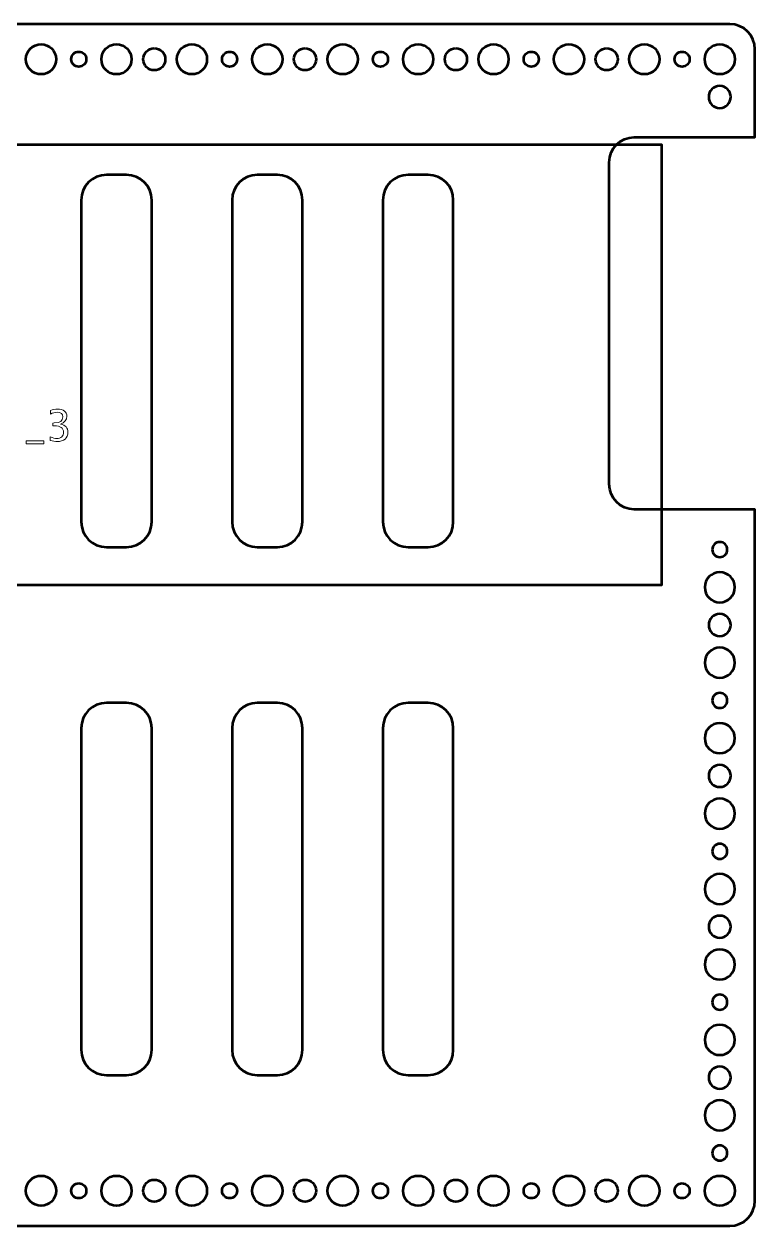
# Model space of a CAD drawing. Header units: centimetres. Extents: x -16.4 to 16.4, y -25.4 to 23.9.
# Drawn here: x 1.91 to 16.45, y 0.05 to 23.95 of the extents above; entities that cross this region are included whole.
import ezdxf

# ---------------------------------------------------------------- set-up
doc = ezdxf.new("R2010")
doc.units = ezdxf.units.CM
doc.header["$MEASUREMENT"] = 0
doc.layers.add('Layer 1', color=7, linetype='Continuous')

msp = doc.modelspace()

# ---------------------------------------------------------------- linework, layer by layer
at = {"layer": 'Layer 1', "lineweight": 53}
for centre, major_axis in [((2.25001, 23.24999), (0, 0.30001)), ((3.75001, 23.24999), (0, 0.30001)), ((4.5, 23.25), (0, 0.22)), ((5.25001, 23.24999), (0, 0.30001)), ((6.75001, 23.24999), (0, 0.30001)), ((7.5, 23.25), (0, 0.22)), ((8.25001, 23.24999), (0, 0.30001)), ((9.75001, 23.24999), (0, 0.30001)), ((10.5, 23.25), (0, 0.22)), ((11.25001, 23.24999), (0, 0.30001)), ((12.75001, 23.24999), (0, 0.30001)), ((13.5, 23.25), (0, 0.22)), ((14.25001, 23.24999), (0, 0.30001)), ((15.75001, 23.24999), (0, 0.30001)), ((3, 23.25), (0, 0.15)), ((6, 23.25), (0, 0.15)), ((9, 23.25), (0, 0.15)), ((12, 23.25), (0, 0.15)), ((15, 23.25), (0, 0.15)), ((2.25001, 0.74999), (0, 0.30001)), ((3.75001, 0.74999), (0, 0.30001)), ((4.5, 0.75), (0, 0.22)), ((5.25001, 0.74999), (0, 0.30001)), ((6.75001, 0.74999), (0, 0.30001)), ((7.5, 0.75), (0, 0.22)), ((8.25001, 0.74999), (0, 0.30001)), ((9.75001, 0.74999), (0, 0.30001)), ((10.5, 0.75), (0, 0.22)), ((11.25001, 0.74999), (0, 0.30001)), ((12.75001, 0.74999), (0, 0.30001)), ((13.5, 0.75), (0, 0.22)), ((14.25001, 0.74999), (0, 0.30001)), ((15.75001, 0.74999), (0, 0.30001)), ((3, 0.75), (0, 0.15)), ((6, 0.75), (0, 0.15)), ((9, 0.75), (0, 0.15)), ((12, 0.75), (0, 0.15)), ((15, 0.75), (0, 0.15))]:
    msp.add_ellipse(centre, major_axis=major_axis, ratio=1, dxfattribs=at)
for points, knots in [([(-16.45, 0.55), (-16.45, 0.55), (-16.45, 12.5), (-16.45, 12.5), (-16.45, 12.5), (-16.45, 12.5), (-14.05, 12.5), (-14.05, 12.5), (-14.05, 12.5), (-13.77386, 12.5), (-13.55, 12.72386), (-13.55, 13), (-13.55, 13), (-13.55, 13), (-13.55, 18.2), (-13.55, 18.2), (-13.55, 18.2), (-13.55, 18.47614), (-13.77386, 18.7), (-14.05, 18.7), (-14.05, 18.7), (-14.05, 18.7), (-16.45, 18.7), (-16.45, 18.7), (-16.45, 18.7), (-16.45, 18.7), (-16.45, 23.45), (-16.45, 23.45), (-16.45, 23.45), (-16.45, 23.72614), (-16.22614, 23.95), (-15.95, 23.95), (-15.95, 23.95), (-15.95, 23.95), (15.95, 23.95), (15.95, 23.95), (15.95, 23.95), (16.22614, 23.95), (16.45, 23.72614), (16.45, 23.45), (16.45, 23.45), (16.45, 23.45), (16.45, 21.7), (16.45, 21.7), (16.45, 21.7), (16.45, 21.7), (14.05, 21.7), (14.05, 21.7), (14.05, 21.7), (13.77386, 21.7), (13.55, 21.47614), (13.55, 21.2), (13.55, 21.2), (13.55, 21.2), (13.55, 14.8), (13.55, 14.8), (13.55, 14.8), (13.55, 14.52386), (13.77386, 14.3), (14.05, 14.3), (14.05, 14.3), (14.05, 14.3), (16.45, 14.3), (16.45, 14.3), (16.45, 14.3), (16.45, 14.3), (16.45, 0.55), (16.45, 0.55), (16.45, 0.55), (16.45, 0.27386), (16.22614, 0.05), (15.95, 0.05), (15.95, 0.05), (15.95, 0.05), (-15.95, 0.05), (-15.95, 0.05), (-15.95, 0.05), (-16.22614, 0.05), (-16.45, 0.27386), (-16.45, 0.55)], [0, 0, 0, 0, 0.04761905, 0.04761905, 0.04761905, 0.04761905, 0.0952381, 0.0952381, 0.0952381, 0.0952381, 0.14285714, 0.14285714, 0.14285714, 0.14285714, 0.19047619, 0.19047619, 0.19047619, 0.19047619, 0.23809524, 0.23809524, 0.23809524, 0.23809524, 0.28571429, 0.28571429, 0.28571429, 0.28571429, 0.33333333, 0.33333333, 0.33333333, 0.33333333, 0.38095238, 0.38095238, 0.38095238, 0.38095238, 0.42857143, 0.42857143, 0.42857143, 0.42857143, 0.47619048, 0.47619048, 0.47619048, 0.47619048, 0.52380952, 0.52380952, 0.52380952, 0.52380952, 0.57142857, 0.57142857, 0.57142857, 0.57142857, 0.61904762, 0.61904762, 0.61904762, 0.61904762, 0.66666667, 0.66666667, 0.66666667, 0.66666667, 0.71428571, 0.71428571, 0.71428571, 0.71428571, 0.76190476, 0.76190476, 0.76190476, 0.76190476, 0.80952381, 0.80952381, 0.80952381, 0.80952381, 0.85714286, 0.85714286, 0.85714286, 0.85714286, 0.9047619, 0.9047619, 0.9047619, 0.9047619, 1, 1, 1, 1]), ([(15.53, 22.5), (15.53, 22.6215), (15.6285, 22.72), (15.75, 22.72), (15.75, 22.72), (15.8715, 22.72), (15.97, 22.6215), (15.97, 22.5), (15.97, 22.5), (15.97, 22.3785), (15.8715, 22.28), (15.75, 22.28), (15.75, 22.28), (15.6285, 22.28), (15.53, 22.3785), (15.53, 22.5)], [0, 0, 0, 0, 0.2, 0.2, 0.2, 0.2, 0.4, 0.4, 0.4, 0.4, 0.6, 0.6, 0.6, 0.6, 1, 1, 1, 1]), ([(3.05, 14.05), (3.05, 14.05), (3.05, 20.45), (3.05, 20.45), (3.05, 20.45), (3.05, 20.72614), (3.27386, 20.95), (3.55, 20.95), (3.55, 20.95), (3.55, 20.95), (3.95, 20.95), (3.95, 20.95), (3.95, 20.95), (4.22614, 20.95), (4.45, 20.72614), (4.45, 20.45), (4.45, 20.45), (4.45, 20.45), (4.45, 14.05), (4.45, 14.05), (4.45, 14.05), (4.45, 13.77386), (4.22614, 13.55), (3.95, 13.55), (3.95, 13.55), (3.95, 13.55), (3.55, 13.55), (3.55, 13.55), (3.55, 13.55), (3.27386, 13.55), (3.05, 13.77386), (3.05, 14.05)], [0, 0, 0, 0, 0.11111111, 0.11111111, 0.11111111, 0.11111111, 0.22222222, 0.22222222, 0.22222222, 0.22222222, 0.33333333, 0.33333333, 0.33333333, 0.33333333, 0.44444444, 0.44444444, 0.44444444, 0.44444444, 0.55555556, 0.55555556, 0.55555556, 0.55555556, 0.66666667, 0.66666667, 0.66666667, 0.66666667, 0.77777778, 0.77777778, 0.77777778, 0.77777778, 1, 1, 1, 1]), ([(6.05, 14.05), (6.05, 14.05), (6.05, 20.45), (6.05, 20.45), (6.05, 20.45), (6.05, 20.72614), (6.27386, 20.95), (6.55, 20.95), (6.55, 20.95), (6.55, 20.95), (6.95, 20.95), (6.95, 20.95), (6.95, 20.95), (7.22614, 20.95), (7.45, 20.72614), (7.45, 20.45), (7.45, 20.45), (7.45, 20.45), (7.45, 14.05), (7.45, 14.05), (7.45, 14.05), (7.45, 13.77386), (7.22614, 13.55), (6.95, 13.55), (6.95, 13.55), (6.95, 13.55), (6.55, 13.55), (6.55, 13.55), (6.55, 13.55), (6.27386, 13.55), (6.05, 13.77386), (6.05, 14.05)], [0, 0, 0, 0, 0.11111111, 0.11111111, 0.11111111, 0.11111111, 0.22222222, 0.22222222, 0.22222222, 0.22222222, 0.33333333, 0.33333333, 0.33333333, 0.33333333, 0.44444444, 0.44444444, 0.44444444, 0.44444444, 0.55555556, 0.55555556, 0.55555556, 0.55555556, 0.66666667, 0.66666667, 0.66666667, 0.66666667, 0.77777778, 0.77777778, 0.77777778, 0.77777778, 1, 1, 1, 1]), ([(9.05, 14.05), (9.05, 14.05), (9.05, 20.45), (9.05, 20.45), (9.05, 20.45), (9.05, 20.72614), (9.27386, 20.95), (9.55, 20.95), (9.55, 20.95), (9.55, 20.95), (9.95, 20.95), (9.95, 20.95), (9.95, 20.95), (10.22614, 20.95), (10.45, 20.72614), (10.45, 20.45), (10.45, 20.45), (10.45, 20.45), (10.45, 14.05), (10.45, 14.05), (10.45, 14.05), (10.45, 13.77386), (10.22614, 13.55), (9.95, 13.55), (9.95, 13.55), (9.95, 13.55), (9.55, 13.55), (9.55, 13.55), (9.55, 13.55), (9.27386, 13.55), (9.05, 13.77386), (9.05, 14.05)], [0, 0, 0, 0, 0.11111111, 0.11111111, 0.11111111, 0.11111111, 0.22222222, 0.22222222, 0.22222222, 0.22222222, 0.33333333, 0.33333333, 0.33333333, 0.33333333, 0.44444444, 0.44444444, 0.44444444, 0.44444444, 0.55555556, 0.55555556, 0.55555556, 0.55555556, 0.66666667, 0.66666667, 0.66666667, 0.66666667, 0.77777778, 0.77777778, 0.77777778, 0.77777778, 1, 1, 1, 1]), ([(15.6, 13.5), (15.6, 13.58284), (15.66716, 13.65), (15.75, 13.65), (15.75, 13.65), (15.83284, 13.65), (15.9, 13.58284), (15.9, 13.5), (15.9, 13.5), (15.9, 13.41716), (15.83284, 13.35), (15.75, 13.35), (15.75, 13.35), (15.66716, 13.35), (15.6, 13.41716), (15.6, 13.5)], [0, 0, 0, 0, 0.2, 0.2, 0.2, 0.2, 0.4, 0.4, 0.4, 0.4, 0.6, 0.6, 0.6, 0.6, 1, 1, 1, 1]), ([(15.45, 12.75), (15.45, 12.91569), (15.58431, 13.05), (15.75, 13.05), (15.75, 13.05), (15.91569, 13.05), (16.05, 12.91569), (16.05, 12.75), (16.05, 12.75), (16.05, 12.58431), (15.91569, 12.45), (15.75, 12.45), (15.75, 12.45), (15.58431, 12.45), (15.45, 12.58431), (15.45, 12.75)], [0, 0, 0, 0, 0.2, 0.2, 0.2, 0.2, 0.4, 0.4, 0.4, 0.4, 0.6, 0.6, 0.6, 0.6, 1, 1, 1, 1]), ([(15.53, 12), (15.53, 12.1215), (15.6285, 12.22), (15.75, 12.22), (15.75, 12.22), (15.8715, 12.22), (15.97, 12.1215), (15.97, 12), (15.97, 12), (15.97, 11.8785), (15.8715, 11.78), (15.75, 11.78), (15.75, 11.78), (15.6285, 11.78), (15.53, 11.8785), (15.53, 12)], [0, 0, 0, 0, 0.2, 0.2, 0.2, 0.2, 0.4, 0.4, 0.4, 0.4, 0.6, 0.6, 0.6, 0.6, 1, 1, 1, 1]), ([(15.45, 11.25), (15.45, 11.41569), (15.58431, 11.55), (15.75, 11.55), (15.75, 11.55), (15.91569, 11.55), (16.05, 11.41569), (16.05, 11.25), (16.05, 11.25), (16.05, 11.08431), (15.91569, 10.95), (15.75, 10.95), (15.75, 10.95), (15.58431, 10.95), (15.45, 11.08431), (15.45, 11.25)], [0, 0, 0, 0, 0.2, 0.2, 0.2, 0.2, 0.4, 0.4, 0.4, 0.4, 0.6, 0.6, 0.6, 0.6, 1, 1, 1, 1]), ([(15.6, 10.5), (15.6, 10.58284), (15.66716, 10.65), (15.75, 10.65), (15.75, 10.65), (15.83284, 10.65), (15.9, 10.58284), (15.9, 10.5), (15.9, 10.5), (15.9, 10.41716), (15.83284, 10.35), (15.75, 10.35), (15.75, 10.35), (15.66716, 10.35), (15.6, 10.41716), (15.6, 10.5)], [0, 0, 0, 0, 0.2, 0.2, 0.2, 0.2, 0.4, 0.4, 0.4, 0.4, 0.6, 0.6, 0.6, 0.6, 1, 1, 1, 1]), ([(3.05, 3.55), (3.05, 3.55), (3.05, 9.95), (3.05, 9.95), (3.05, 9.95), (3.05, 10.22614), (3.27386, 10.45), (3.55, 10.45), (3.55, 10.45), (3.55, 10.45), (3.95, 10.45), (3.95, 10.45), (3.95, 10.45), (4.22614, 10.45), (4.45, 10.22614), (4.45, 9.95), (4.45, 9.95), (4.45, 9.95), (4.45, 3.55), (4.45, 3.55), (4.45, 3.55), (4.45, 3.27386), (4.22614, 3.05), (3.95, 3.05), (3.95, 3.05), (3.95, 3.05), (3.55, 3.05), (3.55, 3.05), (3.55, 3.05), (3.27386, 3.05), (3.05, 3.27386), (3.05, 3.55)], [0, 0, 0, 0, 0.11111111, 0.11111111, 0.11111111, 0.11111111, 0.22222222, 0.22222222, 0.22222222, 0.22222222, 0.33333333, 0.33333333, 0.33333333, 0.33333333, 0.44444444, 0.44444444, 0.44444444, 0.44444444, 0.55555556, 0.55555556, 0.55555556, 0.55555556, 0.66666667, 0.66666667, 0.66666667, 0.66666667, 0.77777778, 0.77777778, 0.77777778, 0.77777778, 1, 1, 1, 1]), ([(6.05, 3.55), (6.05, 3.55), (6.05, 9.95), (6.05, 9.95), (6.05, 9.95), (6.05, 10.22614), (6.27386, 10.45), (6.55, 10.45), (6.55, 10.45), (6.55, 10.45), (6.95, 10.45), (6.95, 10.45), (6.95, 10.45), (7.22614, 10.45), (7.45, 10.22614), (7.45, 9.95), (7.45, 9.95), (7.45, 9.95), (7.45, 3.55), (7.45, 3.55), (7.45, 3.55), (7.45, 3.27386), (7.22614, 3.05), (6.95, 3.05), (6.95, 3.05), (6.95, 3.05), (6.55, 3.05), (6.55, 3.05), (6.55, 3.05), (6.27386, 3.05), (6.05, 3.27386), (6.05, 3.55)], [0, 0, 0, 0, 0.11111111, 0.11111111, 0.11111111, 0.11111111, 0.22222222, 0.22222222, 0.22222222, 0.22222222, 0.33333333, 0.33333333, 0.33333333, 0.33333333, 0.44444444, 0.44444444, 0.44444444, 0.44444444, 0.55555556, 0.55555556, 0.55555556, 0.55555556, 0.66666667, 0.66666667, 0.66666667, 0.66666667, 0.77777778, 0.77777778, 0.77777778, 0.77777778, 1, 1, 1, 1]), ([(9.05, 3.55), (9.05, 3.55), (9.05, 9.95), (9.05, 9.95), (9.05, 9.95), (9.05, 10.22614), (9.27386, 10.45), (9.55, 10.45), (9.55, 10.45), (9.55, 10.45), (9.95, 10.45), (9.95, 10.45), (9.95, 10.45), (10.22614, 10.45), (10.45, 10.22614), (10.45, 9.95), (10.45, 9.95), (10.45, 9.95), (10.45, 3.55), (10.45, 3.55), (10.45, 3.55), (10.45, 3.27386), (10.22614, 3.05), (9.95, 3.05), (9.95, 3.05), (9.95, 3.05), (9.55, 3.05), (9.55, 3.05), (9.55, 3.05), (9.27386, 3.05), (9.05, 3.27386), (9.05, 3.55)], [0, 0, 0, 0, 0.11111111, 0.11111111, 0.11111111, 0.11111111, 0.22222222, 0.22222222, 0.22222222, 0.22222222, 0.33333333, 0.33333333, 0.33333333, 0.33333333, 0.44444444, 0.44444444, 0.44444444, 0.44444444, 0.55555556, 0.55555556, 0.55555556, 0.55555556, 0.66666667, 0.66666667, 0.66666667, 0.66666667, 0.77777778, 0.77777778, 0.77777778, 0.77777778, 1, 1, 1, 1]), ([(15.45, 9.75), (15.45, 9.91569), (15.58431, 10.05), (15.75, 10.05), (15.75, 10.05), (15.91569, 10.05), (16.05, 9.91569), (16.05, 9.75), (16.05, 9.75), (16.05, 9.58431), (15.91569, 9.45), (15.75, 9.45), (15.75, 9.45), (15.58431, 9.45), (15.45, 9.58431), (15.45, 9.75)], [0, 0, 0, 0, 0.2, 0.2, 0.2, 0.2, 0.4, 0.4, 0.4, 0.4, 0.6, 0.6, 0.6, 0.6, 1, 1, 1, 1]), ([(15.53, 9), (15.53, 9.1215), (15.6285, 9.22), (15.75, 9.22), (15.75, 9.22), (15.8715, 9.22), (15.97, 9.1215), (15.97, 9), (15.97, 9), (15.97, 8.8785), (15.8715, 8.78), (15.75, 8.78), (15.75, 8.78), (15.6285, 8.78), (15.53, 8.8785), (15.53, 9)], [0, 0, 0, 0, 0.2, 0.2, 0.2, 0.2, 0.4, 0.4, 0.4, 0.4, 0.6, 0.6, 0.6, 0.6, 1, 1, 1, 1]), ([(15.45, 8.25), (15.45, 8.41569), (15.58431, 8.55), (15.75, 8.55), (15.75, 8.55), (15.91569, 8.55), (16.05, 8.41569), (16.05, 8.25), (16.05, 8.25), (16.05, 8.08431), (15.91569, 7.95), (15.75, 7.95), (15.75, 7.95), (15.58431, 7.95), (15.45, 8.08431), (15.45, 8.25)], [0, 0, 0, 0, 0.2, 0.2, 0.2, 0.2, 0.4, 0.4, 0.4, 0.4, 0.6, 0.6, 0.6, 0.6, 1, 1, 1, 1]), ([(15.6, 7.5), (15.6, 7.58284), (15.66716, 7.65), (15.75, 7.65), (15.75, 7.65), (15.83284, 7.65), (15.9, 7.58284), (15.9, 7.5), (15.9, 7.5), (15.9, 7.41716), (15.83284, 7.35), (15.75, 7.35), (15.75, 7.35), (15.66716, 7.35), (15.6, 7.41716), (15.6, 7.5)], [0, 0, 0, 0, 0.2, 0.2, 0.2, 0.2, 0.4, 0.4, 0.4, 0.4, 0.6, 0.6, 0.6, 0.6, 1, 1, 1, 1]), ([(15.45, 6.75), (15.45, 6.91569), (15.58431, 7.05), (15.75, 7.05), (15.75, 7.05), (15.91569, 7.05), (16.05, 6.91569), (16.05, 6.75), (16.05, 6.75), (16.05, 6.58431), (15.91569, 6.45), (15.75, 6.45), (15.75, 6.45), (15.58431, 6.45), (15.45, 6.58431), (15.45, 6.75)], [0, 0, 0, 0, 0.2, 0.2, 0.2, 0.2, 0.4, 0.4, 0.4, 0.4, 0.6, 0.6, 0.6, 0.6, 1, 1, 1, 1]), ([(15.53, 6), (15.53, 6.1215), (15.6285, 6.22), (15.75, 6.22), (15.75, 6.22), (15.8715, 6.22), (15.97, 6.1215), (15.97, 6), (15.97, 6), (15.97, 5.8785), (15.8715, 5.78), (15.75, 5.78), (15.75, 5.78), (15.6285, 5.78), (15.53, 5.8785), (15.53, 6)], [0, 0, 0, 0, 0.2, 0.2, 0.2, 0.2, 0.4, 0.4, 0.4, 0.4, 0.6, 0.6, 0.6, 0.6, 1, 1, 1, 1]), ([(15.45, 5.25), (15.45, 5.41569), (15.58431, 5.55), (15.75, 5.55), (15.75, 5.55), (15.91569, 5.55), (16.05, 5.41569), (16.05, 5.25), (16.05, 5.25), (16.05, 5.08431), (15.91569, 4.95), (15.75, 4.95), (15.75, 4.95), (15.58431, 4.95), (15.45, 5.08431), (15.45, 5.25)], [0, 0, 0, 0, 0.2, 0.2, 0.2, 0.2, 0.4, 0.4, 0.4, 0.4, 0.6, 0.6, 0.6, 0.6, 1, 1, 1, 1]), ([(15.6, 4.5), (15.6, 4.58284), (15.66716, 4.65), (15.75, 4.65), (15.75, 4.65), (15.83284, 4.65), (15.9, 4.58284), (15.9, 4.5), (15.9, 4.5), (15.9, 4.41716), (15.83284, 4.35), (15.75, 4.35), (15.75, 4.35), (15.66716, 4.35), (15.6, 4.41716), (15.6, 4.5)], [0, 0, 0, 0, 0.2, 0.2, 0.2, 0.2, 0.4, 0.4, 0.4, 0.4, 0.6, 0.6, 0.6, 0.6, 1, 1, 1, 1]), ([(15.45, 3.75), (15.45, 3.91569), (15.58431, 4.05), (15.75, 4.05), (15.75, 4.05), (15.91569, 4.05), (16.05, 3.91569), (16.05, 3.75), (16.05, 3.75), (16.05, 3.58431), (15.91569, 3.45), (15.75, 3.45), (15.75, 3.45), (15.58431, 3.45), (15.45, 3.58431), (15.45, 3.75)], [0, 0, 0, 0, 0.2, 0.2, 0.2, 0.2, 0.4, 0.4, 0.4, 0.4, 0.6, 0.6, 0.6, 0.6, 1, 1, 1, 1]), ([(15.53, 3), (15.53, 3.1215), (15.6285, 3.22), (15.75, 3.22), (15.75, 3.22), (15.8715, 3.22), (15.97, 3.1215), (15.97, 3), (15.97, 3), (15.97, 2.8785), (15.8715, 2.78), (15.75, 2.78), (15.75, 2.78), (15.6285, 2.78), (15.53, 2.8785), (15.53, 3)], [0, 0, 0, 0, 0.2, 0.2, 0.2, 0.2, 0.4, 0.4, 0.4, 0.4, 0.6, 0.6, 0.6, 0.6, 1, 1, 1, 1]), ([(15.45, 2.25), (15.45, 2.41569), (15.58431, 2.55), (15.75, 2.55), (15.75, 2.55), (15.91569, 2.55), (16.05, 2.41569), (16.05, 2.25), (16.05, 2.25), (16.05, 2.08431), (15.91569, 1.95), (15.75, 1.95), (15.75, 1.95), (15.58431, 1.95), (15.45, 2.08431), (15.45, 2.25)], [0, 0, 0, 0, 0.2, 0.2, 0.2, 0.2, 0.4, 0.4, 0.4, 0.4, 0.6, 0.6, 0.6, 0.6, 1, 1, 1, 1]), ([(15.6, 1.5), (15.6, 1.58284), (15.66716, 1.65), (15.75, 1.65), (15.75, 1.65), (15.83284, 1.65), (15.9, 1.58284), (15.9, 1.5), (15.9, 1.5), (15.9, 1.41716), (15.83284, 1.35), (15.75, 1.35), (15.75, 1.35), (15.66716, 1.35), (15.6, 1.41716), (15.6, 1.5)], [0, 0, 0, 0, 0.2, 0.2, 0.2, 0.2, 0.4, 0.4, 0.4, 0.4, 0.6, 0.6, 0.6, 0.6, 1, 1, 1, 1])]:
    msp.add_open_spline(points, degree=3, knots=knots, dxfattribs=at)
at = {"layer": 'Layer 1', "color": 5, "lineweight": 53}
msp.add_open_spline([(-14.6, 21.55), (-14.6, 21.55), (14.6, 21.55), (14.6, 21.55), (14.6, 21.55), (14.6, 21.55), (14.6, 12.8), (14.6, 12.8), (14.6, 12.8), (14.6, 12.8), (-14.6, 12.8), (-14.6, 12.8), (-14.6, 12.8), (-14.6, 12.8), (-14.6, 21.55), (-14.6, 21.55)], degree=3, knots=[0, 0, 0, 0, 0.2, 0.2, 0.2, 0.2, 0.4, 0.4, 0.4, 0.4, 0.6, 0.6, 0.6, 0.6, 1, 1, 1, 1], dxfattribs=at)
at = {"layer": 'Layer 1', "color": 5, "lineweight": 9}
for points, knots in [([(2.42755, 15.66801), (2.42755, 15.66801), (2.42755, 15.74421), (2.42755, 15.74421), (2.42755, 15.74421), (2.48569, 15.72107), (2.53127, 15.7095), (2.56471, 15.7095), (2.56471, 15.7095), (2.60408, 15.7095), (2.63583, 15.72079), (2.66024, 15.74351), (2.66024, 15.74351), (2.68466, 15.76623), (2.69679, 15.79586), (2.69679, 15.83227), (2.69679, 15.83227), (2.69679, 15.91863), (2.63668, 15.96181), (2.51645, 15.96181), (2.51645, 15.96181), (2.51645, 15.96181), (2.48428, 15.96181), (2.48428, 15.96181), (2.48428, 15.96181), (2.48428, 15.96181), (2.48428, 16.01642), (2.48428, 16.01642), (2.48428, 16.01642), (2.48428, 16.01642), (2.51278, 16.01684), (2.51278, 16.01684), (2.51278, 16.01684), (2.62581, 16.01684), (2.6824, 16.05663), (2.6824, 16.13636), (2.6824, 16.13636), (2.6824, 16.19888), (2.64486, 16.2302), (2.56993, 16.2302), (2.56993, 16.2302), (2.52972, 16.2302), (2.48512, 16.21863), (2.43602, 16.19549), (2.43602, 16.19549), (2.43602, 16.19549), (2.43602, 16.26661), (2.43602, 16.26661), (2.43602, 16.26661), (2.48414, 16.28298), (2.53056, 16.29116), (2.57515, 16.29116), (2.57515, 16.29116), (2.63583, 16.29116), (2.68254, 16.27903), (2.71499, 16.25476), (2.71499, 16.25476), (2.74745, 16.23063), (2.76368, 16.19549), (2.76368, 16.14949), (2.76368, 16.14949), (2.76368, 16.07766), (2.7212, 16.02644), (2.63611, 15.99596), (2.63611, 15.99596), (2.73475, 15.97296), (2.784, 15.91891), (2.784, 15.83354), (2.784, 15.83354), (2.784, 15.77596), (2.76495, 15.73067), (2.72699, 15.69779), (2.72699, 15.69779), (2.68903, 15.66491), (2.63682, 15.64854), (2.5705, 15.64854), (2.5705, 15.64854), (2.53268, 15.64854), (2.48512, 15.65503), (2.42755, 15.66801)], [0, 0, 0, 0, 0.04761905, 0.04761905, 0.04761905, 0.04761905, 0.0952381, 0.0952381, 0.0952381, 0.0952381, 0.14285714, 0.14285714, 0.14285714, 0.14285714, 0.19047619, 0.19047619, 0.19047619, 0.19047619, 0.23809524, 0.23809524, 0.23809524, 0.23809524, 0.28571429, 0.28571429, 0.28571429, 0.28571429, 0.33333333, 0.33333333, 0.33333333, 0.33333333, 0.38095238, 0.38095238, 0.38095238, 0.38095238, 0.42857143, 0.42857143, 0.42857143, 0.42857143, 0.47619048, 0.47619048, 0.47619048, 0.47619048, 0.52380952, 0.52380952, 0.52380952, 0.52380952, 0.57142857, 0.57142857, 0.57142857, 0.57142857, 0.61904762, 0.61904762, 0.61904762, 0.61904762, 0.66666667, 0.66666667, 0.66666667, 0.66666667, 0.71428571, 0.71428571, 0.71428571, 0.71428571, 0.76190476, 0.76190476, 0.76190476, 0.76190476, 0.80952381, 0.80952381, 0.80952381, 0.80952381, 0.85714286, 0.85714286, 0.85714286, 0.85714286, 0.9047619, 0.9047619, 0.9047619, 0.9047619, 1, 1, 1, 1]), ([(1.95341, 15.60282), (1.95341, 15.60282), (1.95341, 15.66378), (1.95341, 15.66378), (1.95341, 15.66378), (1.95341, 15.66378), (2.30562, 15.66378), (2.30562, 15.66378), (2.30562, 15.66378), (2.30562, 15.66378), (2.30562, 15.60282), (2.30562, 15.60282), (2.30562, 15.60282), (2.30562, 15.60282), (1.95341, 15.60282), (1.95341, 15.60282)], [0, 0, 0, 0, 0.2, 0.2, 0.2, 0.2, 0.4, 0.4, 0.4, 0.4, 0.6, 0.6, 0.6, 0.6, 1, 1, 1, 1])]:
    msp.add_open_spline(points, degree=3, knots=knots, dxfattribs=at)

doc.saveas('drawing.dxf')
